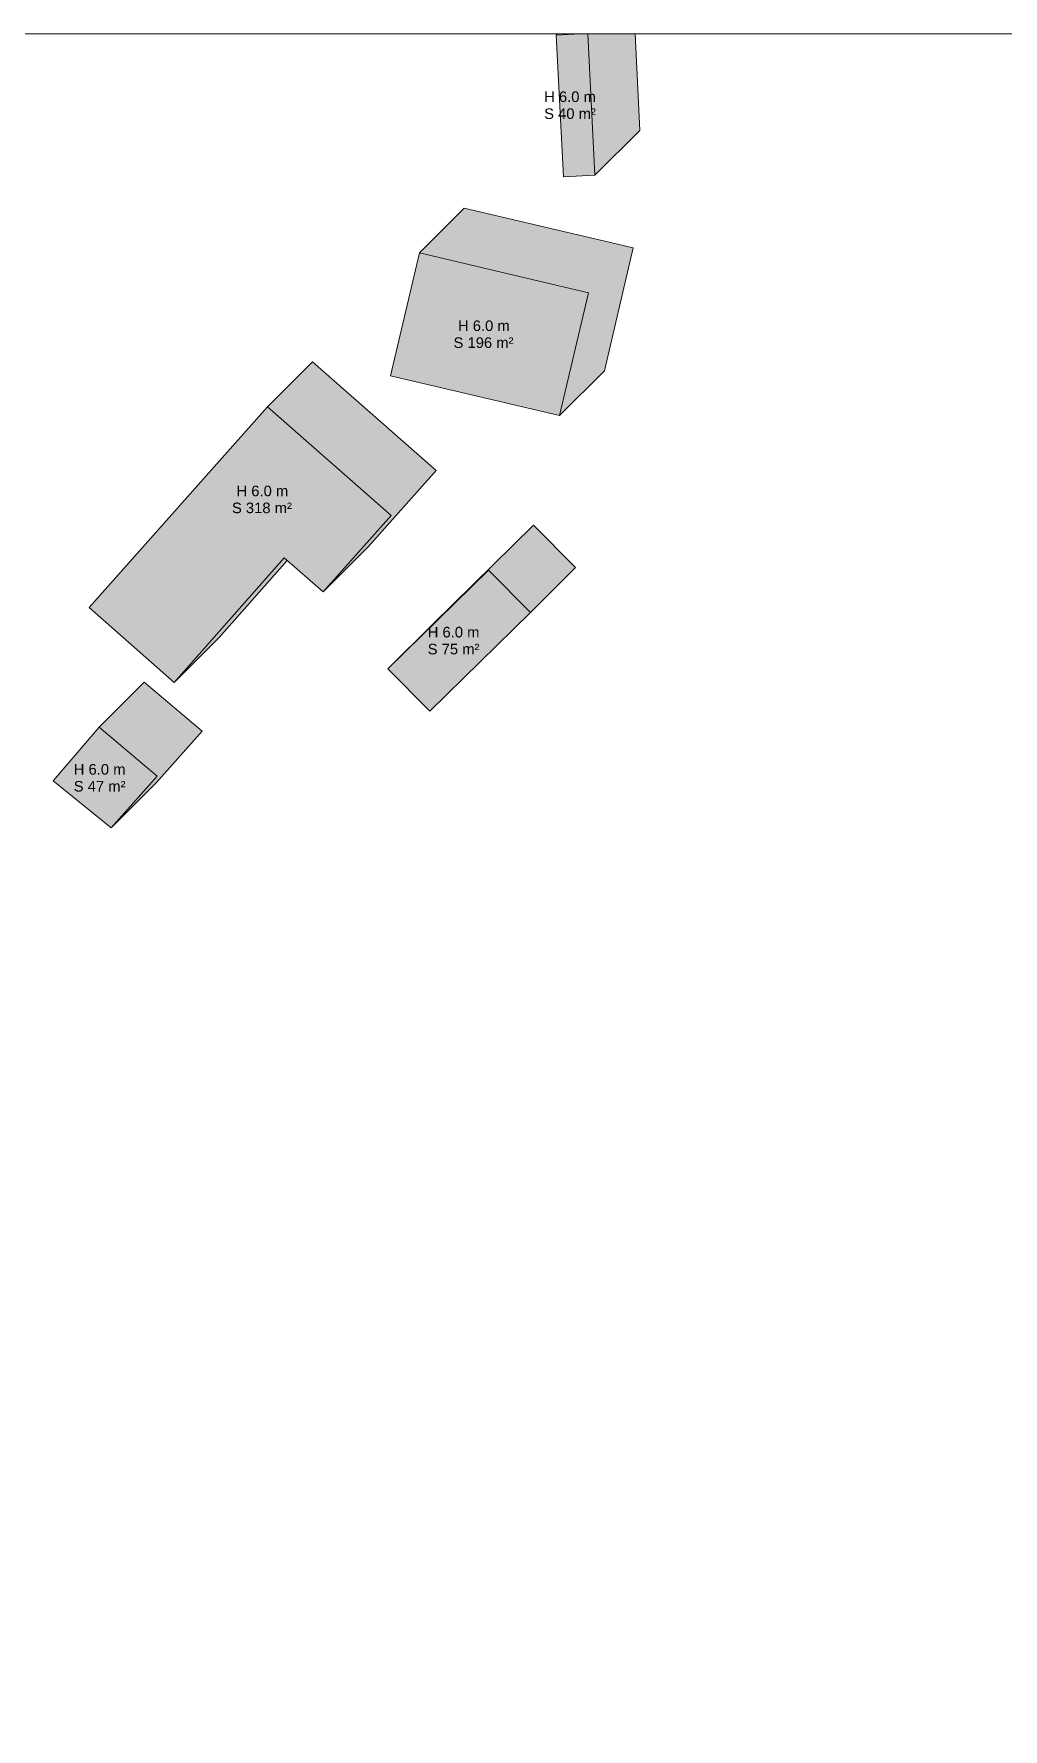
# Model space of a CAD drawing. Header units: metres. Extents: x 0 to 957, y 0 to 971.
# Drawn here: x 497.5 to 589.1, y 810.7 to 971 of the extents above; entities that cross this region are included whole.
import ezdxf

# ---------------------------------------------------------------- set-up
doc = ezdxf.new("R2010")
doc.units = ezdxf.units.M
doc.header["$MEASUREMENT"] = 0
for name, color, linetype, lineweight, true_color in [('TPX_BUILDING_AREAS_TEXT', 7, 'CONTINUOUS', 0, 0x000000), ('TPX_BUILDING_HEIGHTS_TEXT', 7, 'CONTINUOUS', 0, 0x000000), ('TPX_BUILDINGS', 7, 'CONTINUOUS', 0, 0x000000), ('TPX_BUILDINGS_HATCH', 7, 'CONTINUOUS', 0, 0xf0f0f0), ('TPX_BUILDINGS_SHADOWS_HATCH', 7, 'CONTINUOUS', 0, 0x000000), ('TPX_BUILDINGS_SHADOWS_OUTLINES', 7, 'CONTINUOUS', 0, 0x000000), ('TPX_FRAME_PROJECT', 7, 'CONTINUOUS', 0, 0x000000)]:
    doc.layers.add(name, color=color, linetype=linetype, lineweight=lineweight, true_color=true_color)
doc.styles.add('TPX_TEXTE', font='arial.ttf')

msp = doc.modelspace()

# ---------------------------------------------------------------- hatches: boundary and pattern name
at = {"layer": 'TPX_BUILDINGS_HATCH'}
for points in [[(549.12, 970.99), (546.87, 970.88), (547.55, 957.47), (550.52, 957.62), (549.85, 970.99), (549.12, 970.99)], [(533.94, 950.29), (531.21, 938.67), (547.18, 934.91), (549.91, 946.52), (533.94, 950.29)], [(519.58, 935.74), (502.73, 916.75), (510.76, 909.68), (521.15, 921.46), (524.84, 918.25), (531.28, 925.46), (519.58, 935.74)], [(540.47, 920.28), (530.96, 910.95), (534.92, 906.97), (544.44, 916.3), (540.47, 920.28)], [(503.68, 905.46), (499.34, 900.36), (504.82, 895.94), (509.15, 900.82), (503.68, 905.46)]]:
    msp.add_hatch(color=256, dxfattribs=at).paths.add_polyline_path(points)
at = {"layer": 'TPX_BUILDINGS_SHADOWS_HATCH'}
for points in [[(546.98, 970.99), (546.87, 970.88), (549.12, 970.99), (546.98, 970.99)], [(554.31, 970.99), (549.85, 970.99), (550.52, 957.62), (554.77, 961.86), (554.31, 970.99)], [(538.18, 954.53), (533.94, 950.29), (549.91, 946.52), (547.18, 934.91), (551.42, 939.15), (554.15, 950.76), (538.18, 954.53)], [(523.82, 939.98), (519.58, 935.74), (531.28, 925.46), (524.84, 918.25), (529.08, 922.49), (535.53, 929.7), (523.82, 939.98)], [(535.21, 915.2), (530.96, 910.95), (540.47, 920.28), (544.44, 916.3), (548.68, 920.54), (544.71, 924.53), (535.21, 915.2)], [(521.15, 921.46), (510.76, 909.68), (515, 913.93), (521.44, 921.21), (521.15, 921.46)], [(507.92, 909.7), (503.68, 905.46), (509.15, 900.82), (504.82, 895.94), (509.06, 900.18), (513.4, 905.06), (507.92, 909.7)]]:
    msp.add_hatch(color=256, dxfattribs=at).paths.add_polyline_path(points)

# ---------------------------------------------------------------- linework, layer by layer
at = {"layer": 'TPX_BUILDINGS', "elevation": 0.04}
for points in [[(549.12, 970.99), (546.87, 970.88), (547.55, 957.47), (550.52, 957.62), (549.85, 970.99)], [(533.94, 950.29), (531.21, 938.67), (547.18, 934.91), (549.91, 946.52)], [(519.58, 935.74), (502.73, 916.75), (510.76, 909.68), (521.15, 921.46), (524.84, 918.25), (531.28, 925.46)], [(540.47, 920.28), (530.96, 910.95), (534.92, 906.97), (544.44, 916.3)], [(503.68, 905.46), (499.34, 900.36), (504.82, 895.94), (509.15, 900.82)]]:
    msp.add_lwpolyline(points, close=True, dxfattribs=at)
at = {"layer": 'TPX_BUILDINGS_SHADOWS_OUTLINES', "elevation": 0.04}
for points in [[(546.98, 970.99), (546.87, 970.88), (549.12, 970.99)], [(554.31, 970.99), (549.85, 970.99), (550.52, 957.62), (554.77, 961.86)], [(538.18, 954.53), (533.94, 950.29), (549.91, 946.52), (547.18, 934.91), (551.42, 939.15), (554.15, 950.76)], [(523.82, 939.98), (519.58, 935.74), (531.28, 925.46), (524.84, 918.25), (529.08, 922.49), (535.53, 929.7)], [(535.21, 915.2), (530.96, 910.95), (540.47, 920.28), (544.44, 916.3), (548.68, 920.54), (544.71, 924.53)], [(521.15, 921.46), (510.76, 909.68), (515, 913.93), (521.44, 921.21)], [(507.92, 909.7), (503.68, 905.46), (509.15, 900.82), (504.82, 895.94), (509.06, 900.18), (513.4, 905.06)]]:
    msp.add_lwpolyline(points, close=True, dxfattribs=at)
at = {"layer": 'TPX_FRAME_PROJECT', "elevation": 0}
msp.add_lwpolyline([(0, 0), (957.42, 0), (957.42, 970.99), (0, 970.99)], close=True, dxfattribs=at)

# ---------------------------------------------------------------- texts
at = {"layer": 'TPX_BUILDING_AREAS_TEXT', "style": 'TPX_TEXTE'}
for s, p in [('S 40 m²', (545.72, 962.95, 0.05)), ('S 196 m²', (537.16, 941.3, 0.05)), ('S 318 m²', (516.22, 925.68, 0.05)), ('S 75 m²', (534.72, 912.33, 0.05)), ('S 47 m²', (501.27, 899.36, 0.05))]:
    msp.add_text(s, height=1, dxfattribs=at).set_placement(p)
at = {"layer": 'TPX_BUILDING_HEIGHTS_TEXT', "style": 'TPX_TEXTE'}
for p in [(545.72, 964.55, 0.05), (537.58, 942.9, 0.05), (516.65, 927.28, 0.05), (534.72, 913.93, 0.05), (501.27, 900.96, 0.05)]:
    msp.add_text('H 6.0 m', height=1, dxfattribs=at).set_placement(p)

doc.saveas('drawing.dxf')
